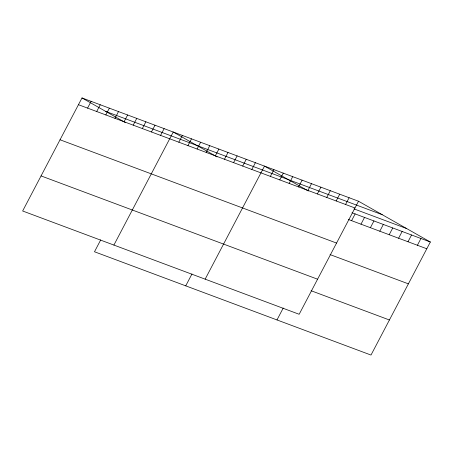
<?xml version="1.0" encoding="UTF-8"?>
<svg xmlns="http://www.w3.org/2000/svg" width="453" height="453" viewBox="0 0 453 453"><rect width="100%" height="100%" fill="white"/><g stroke="black" fill="none" stroke-linecap="round" stroke-linejoin="round"><path stroke-width="0.68" d="M358.516 201.234L81.999 97.944L22.65 210.99L299.167 314.274L358.516 201.234L430.35 242.01L371.001 355.056L94.484 251.766L100.73 239.869M87.576 108.114L91.127 101.353M96.704 111.523L100.249 104.762M105.826 114.926L109.377 108.171M114.954 118.335L118.499 111.58M124.077 121.744L127.627 114.988M133.205 125.153L136.749 118.397M142.327 128.561L145.877 121.806M151.455 131.97L155 125.215M160.577 135.379L164.128 128.624M113.901 245.073L173.25 132.033L217.106 156.925M178.827 142.197L182.378 135.441M187.955 145.606L191.5 138.845M197.078 149.014L200.628 142.253M206.206 152.423L209.75 145.662M215.328 155.832L218.878 149.071M224.456 159.241L228.001 152.48M233.578 162.65L237.129 155.889M242.706 166.053L246.251 159.297M185.736 285.854L191.981 273.952M251.828 169.462L255.379 162.706M205.152 279.161L264.501 166.115L308.357 191.007M270.356 176.387L273.901 169.626M279.756 179.898L283.306 173.137M289.161 183.408L292.706 176.647M298.561 186.919L302.106 180.164M307.961 190.43L311.511 183.675M317.366 193.941L320.911 187.185M326.766 197.457L330.311 190.696M336.166 200.968L339.716 194.207M276.987 319.937L283.233 308.034M345.571 204.479L349.116 197.718M351.59 220.673L355.135 213.918M360.99 224.184L364.54 217.429M370.39 227.7L373.94 220.939M379.795 231.211L383.34 224.45M389.195 234.722L392.745 227.961M398.595 238.233L402.145 231.477M408 241.743L411.545 234.988M417.4 245.254L420.95 238.499M105.702 111.404L382.224 214.688M78.454 104.705L354.971 207.989M353.997 208.89L406.647 228.555M352.004 212.746L430.35 242.01M348.453 219.501L426.8 248.771M60.039 139.779L336.556 243.063M330.039 254.58L408.385 283.844M41.064 175.917L317.581 279.201M311.069 290.713L389.416 319.982M81.999 97.944L125.243 122.497"/></g></svg>
